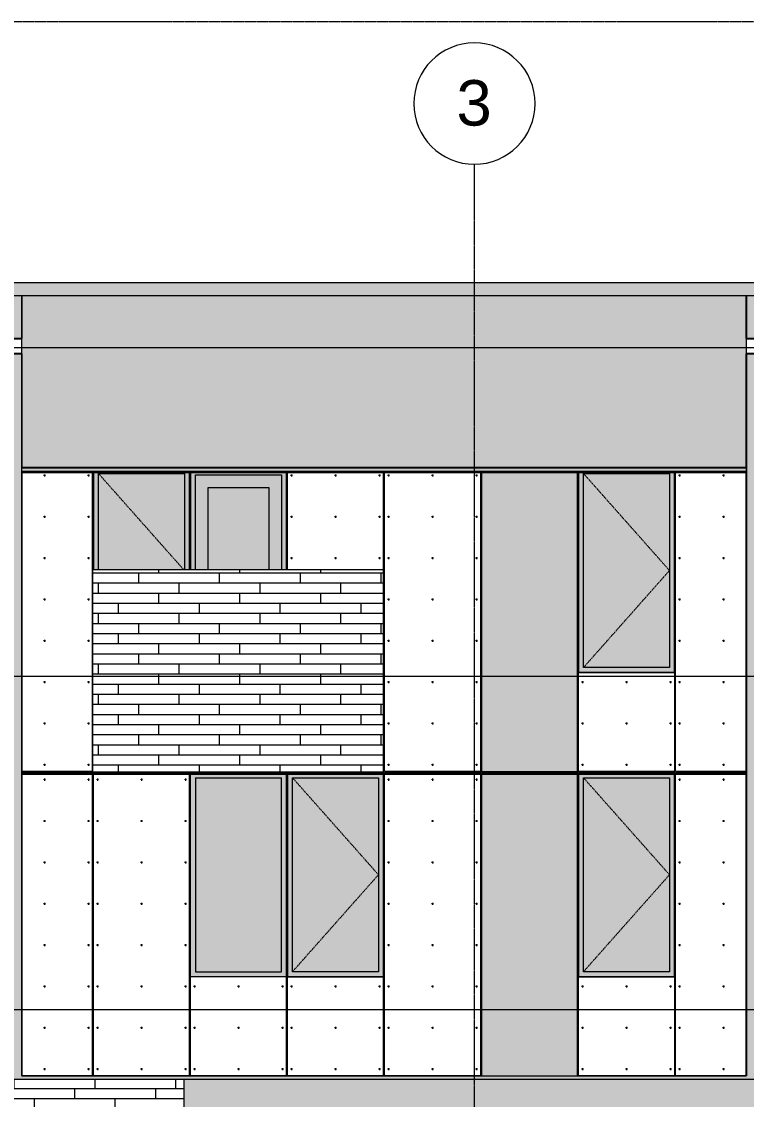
# Model space of a CAD drawing. Header units: inches. Extents: x 1750 to 8392, y -264 to 660.
# Drawn here: x 2648 to 2935, y 100.5 to 527 of the extents above; entities that cross this region are included whole.
import ezdxf

# ---------------------------------------------------------------- set-up
doc = ezdxf.new("R2010")
doc.units = ezdxf.units.IN
doc.header["$MEASUREMENT"] = 0
for name, pattern in [('Aligning Line 1_8_', [0.25, 0.125, -0.125]), ('Dash', [0.25, 0.125, -0.125]), ('Grid Line 1_2_', [0.875, 0.5, -0.125, 0.125, -0.125])]:
    doc.linetypes.add(name, pattern=pattern)
for name, color, linetype, lineweight in [('0-1', 7, 'Continuous', 5), ('A-CLNG-1', 13, 'Continuous', 5), ('A-CLNG-2', 13, 'Continuous', 9), ('A-FLOR-LEVL-1', 51, 'Grid Line 1_2_', 9), ('A-GENM', 5, 'Continuous', 9), ('A-GLAZ-1', 151, 'Continuous', 9), ('A-GLAZ-HDLN', 1, 'Dash', 13), ('A-WALL-2', 113, 'Continuous', 9), ('A-WALL-PATT-1', 111, 'Continuous', 9), ('G-ANNO-SYMB', 111, 'Aligning Line 1_8_', 9), ('G-ANNO-SYMB-1', 147, 'Aligning Line 1_8_', 9), ('S-GRID-1', 1, 'Grid Line 1_2_', 9), ('S-GRID-IDEN', 1, 'Continuous', 9)]:
    doc.layers.add(name, color=color, linetype=linetype, lineweight=lineweight)
doc.styles.add('Arial_1', font='arial.ttf', dxfattribs={"height": 18})
pattern_1 = [(0, (2678.449, 268.8), (0, 4), []), (90, (2678.449, 268.8), (-8, 8), [4, -28]), (90, (2694.449, 272.8), (-8, 8), [4, -28])]

# ---------------------------------------------------------------- blocks, each defined once
blk = doc.blocks.new('CTR - 1st Phase - Common Walls_rvt-1-BUILDING ELEVATION - EAST')
at = {"layer": 'A-FLOR-LEVL-1'}
for p, q in [((1830.2, 398), (4168.71, 398)), ((1830.2, 268), (4168.71, 268)), ((1830.2, 136), (4168.71, 136))]:
    blk.add_line(p, q, dxfattribs=at)
at = {"layer": 'G-ANNO-SYMB-1'}
for q in [(4072.04, 526.95), (4071.96, 526.95)]:
    blk.add_line((1926.86, 526.95), q, dxfattribs=at)
blk = doc.blocks.new('CTR - 1st Phase -Stairs _ Elevators_rvt-1-BUILDING ELEVATION - EAST')
at = {"layer": 'A-FLOR-LEVL-1'}
for p, q in [((1830.2, 398), (4168.71, 398)), ((1830.2, 268), (4168.71, 268)), ((1830.2, 136), (4168.71, 136))]:
    blk.add_line(p, q, dxfattribs=at)
at = {"layer": 'G-ANNO-SYMB-1'}
blk.add_line((1926.86, 526.95), (4071.96, 526.95), dxfattribs=at)
blk = doc.blocks.new('Basic Wall _ EXT - FIBER CEMENT - LARGE - ___-2505162-BUILDING ELEVATION - EAST')
at = {"layer": 'A-WALL-2'}
blk.add_hatch(color=256, dxfattribs=at).paths.add_polyline_path([(2934.73, 229.15), (2934.94, 229.15), (2934.94, 229.73), (2648.11, 229.72), (2648.11, 229.15), (2932.41, 229.15)], flags=0)
for p, q in [((2648.11, 229.15), (2648.11, 229.73)), ((2648.11, 229.73), (2934.94, 229.73)), ((2648.11, 229.15), (2934.94, 229.15)), ((2934.94, 229.73), (2934.94, 229.15))]:
    blk.add_line(p, q, dxfattribs=at)
blk = doc.blocks.new('Basic Wall _ EXT - FIBER CEMENT - LARGE - ___-2162455-BUILDING ELEVATION - EAST')
at = {"layer": 'A-WALL-2'}
for points in [[(2934.94, 349.02), (2934.94, 350.35), (2648.11, 350.35), (2648.11, 349.02), (2934.47, 349.02)], [(2934.94, 348.68), (2934.94, 349.02), (2648.11, 349.02), (2648.11, 348.68), (2934.35, 348.68)], [(2648.74, 348.55), (2934.94, 348.59), (2934.94, 348.68), (2648.11, 348.64), (2648.11, 348.55)]]:
    blk.add_hatch(color=256, dxfattribs=at).paths.add_polyline_path(points, flags=0)
for p, q in [((2648.11, 349.02), (2648.11, 350.35)), ((2648.11, 350.35), (2934.94, 350.35)), ((2934.94, 350.35), (2934.94, 349.02)), ((2648.11, 348.68), (2648.11, 349.02)), ((2648.11, 349.02), (2934.94, 349.02)), ((2648.11, 348.55), (2648.11, 348.68)), ((2648.11, 348.53), (2648.11, 348.55)), ((2648.11, 348.51), (2648.11, 348.53)), ((2648.11, 348.51), (2934.94, 348.51)), ((2934.94, 349.02), (2934.94, 348.68)), ((2934.94, 348.68), (2934.94, 348.55)), ((2934.94, 348.55), (2934.94, 348.53)), ((2934.94, 348.53), (2934.94, 348.51))]:
    blk.add_line(p, q, dxfattribs=at)
blk = doc.blocks.new('Basic Wall _ EXT - FIBER CEMENT - SMALL - ___-2145929-BUILDING ELEVATION - EAST')
at = {"layer": 'A-WALL-2'}
blk.add_hatch(color=256, dxfattribs=at).paths.add_polyline_path([(2061.36, 418.54), (3867.29, 418.54), (3867.29, 423.66), (2061.36, 423.66)], flags=0)
for p, q in [((2061.36, 423.66), (3867.29, 423.66)), ((2061.36, 418.54), (3867.29, 418.54))]:
    blk.add_line(p, q, dxfattribs=at)
blk = doc.blocks.new('_THE_ WINDOW _ DOOR - Door - 3rd floors-2480461-BUILDING ELEVATION - EAST')
at = {"layer": 'A-GLAZ-1'}
for points in [[(2750.94, 310), (2752.94, 310), (2752.94, 348.51), (2714.91, 348.51), (2714.91, 310), (2716.91, 310), (2716.91, 347.62), (2750.94, 347.62), (2750.94, 342.62)], [(2721.91, 310), (2721.91, 342.62), (2745.94, 342.62), (2745.94, 310), (2750.94, 310), (2750.94, 347.62), (2716.91, 347.62), (2716.91, 310), (2719.49, 310)], [(2731.3, 310), (2745.94, 310), (2745.94, 342.62), (2721.91, 342.62), (2721.91, 310)]]:
    blk.add_hatch(color=256, dxfattribs=at).paths.add_polyline_path(points, flags=0)
for p, q in [((2714.91, 348.52), (2714.91, 310)), ((2716.91, 347.62), (2750.94, 347.62)), ((2716.91, 310), (2716.91, 347.62)), ((2750.94, 347.62), (2750.94, 310)), ((2752.94, 310), (2752.94, 348.53)), ((2721.91, 342.62), (2745.94, 342.62)), ((2721.91, 310), (2721.91, 342.62)), ((2745.94, 342.62), (2745.94, 310))]:
    blk.add_line(p, q, dxfattribs=at)
blk = doc.blocks.new('_THE_ WINDOW _ DOOR - Window - 3rd Floor-2480463-BUILDING ELEVATION - EAST')
at = {"layer": 'A-GLAZ-1'}
h = blk.add_hatch(color=256, dxfattribs=at)
h.paths.add_polyline_path([(2869.89, 269.37), (2906.54, 269.37), (2906.54, 348.51), (2868.51, 348.51), (2868.51, 269.37)], flags=0)
h.paths.add_polyline_path([(2904.54, 271.37), (2870.51, 271.37), (2870.51, 348.12), (2904.54, 348.12), (2904.54, 274.84)], flags=0)
blk.add_hatch(color=256, dxfattribs=at).paths.add_polyline_path([(2870.51, 271.37), (2904.54, 271.37), (2904.54, 348.12), (2870.51, 348.12), (2870.51, 274.84)], flags=0)
for p, q in [((2868.51, 348.52), (2868.51, 269.37)), ((2870.51, 271.37), (2870.51, 348.12)), ((2870.51, 348.12), (2904.54, 348.12)), ((2904.54, 348.12), (2904.54, 271.37)), ((2906.54, 269.37), (2906.54, 348.52)), ((2868.51, 269.37), (2906.54, 269.37)), ((2904.54, 271.37), (2870.51, 271.37))]:
    blk.add_line(p, q, dxfattribs=at)
at = {"layer": 'A-GLAZ-HDLN'}
for p, q in [((2904.54, 309.75), (2870.51, 348.12)), ((2870.51, 271.37), (2904.54, 309.75))]:
    blk.add_line(p, q, dxfattribs=at)
blk = doc.blocks.new('Perforated Panel at Magic-Pak - hvac panel - 2nd floor-2505073-BUILDING ELEVATION - EAST')
at = {"layer": 'A-GLAZ-1'}
h = blk.add_hatch(dxfattribs=at)
h.set_pattern_fill('FP_11', color=256, style=0, pattern_type=2)
h.set_pattern_definition([(180, (2849.124, 169.75), (-1, 1), [0.5, -1.5]), (90, (2848.874, 169.5), (1, 1), [0.5, -1.5])])
h.paths.add_polyline_path([(2830.11, 109.75), (2868.14, 109.75), (2868.14, 229.15), (2830.11, 229.15), (2830.11, 112.25)], flags=0)
for p, q in [((2830.11, 229.15), (2830.11, 109.75)), ((2868.14, 109.75), (2868.14, 229.15)), ((2830.11, 109.75), (2868.14, 109.75))]:
    blk.add_line(p, q, dxfattribs=at)
blk = doc.blocks.new('_THE_ WINDOW _ DOOR - Window - 2nd Floor - Fixed-2480469-BUILDING ELEVATION - EAST')
at = {"layer": 'A-GLAZ-1'}
h = blk.add_hatch(color=256, dxfattribs=at)
h.paths.add_polyline_path([(2731.3, 149), (2752.94, 149), (2752.94, 229.15), (2714.91, 229.15), (2714.91, 149), (2716.91, 149)], flags=0)
h.paths.add_polyline_path([(2750.94, 151), (2716.91, 151), (2716.91, 227.75), (2750.94, 227.75), (2750.94, 154.51)], flags=0)
blk.add_hatch(color=256, dxfattribs=at).paths.add_polyline_path([(2718.32, 151), (2750.94, 151), (2750.94, 227.75), (2716.91, 227.75), (2716.91, 151)], flags=0)
for p, q in [((2714.91, 149), (2714.91, 229.15)), ((2716.91, 227.75), (2716.91, 151)), ((2716.91, 227.75), (2750.94, 227.75)), ((2750.94, 151), (2750.94, 227.75)), ((2752.94, 229.15), (2752.94, 149)), ((2716.91, 151), (2750.94, 151)), ((2752.94, 149), (2714.91, 149))]:
    blk.add_line(p, q, dxfattribs=at)
blk = doc.blocks.new('_THE_ WINDOW _ DOOR - Window - 2nd Floor-2480464-BUILDING ELEVATION - EAST')
at = {"layer": 'A-GLAZ-1'}
h = blk.add_hatch(color=256, dxfattribs=at)
h.paths.add_polyline_path([(2868.51, 149), (2906.54, 149), (2906.54, 229.15), (2868.51, 229.15), (2868.51, 154.51)], flags=0)
h.paths.add_polyline_path([(2890.51, 151), (2870.51, 151), (2870.51, 227.75), (2904.54, 227.75), (2904.54, 151), (2898.89, 151)], flags=0)
blk.add_hatch(color=256, dxfattribs=at).paths.add_polyline_path([(2904.54, 151), (2904.54, 227.75), (2870.51, 227.75), (2870.51, 151), (2898.89, 151)], flags=0)
for p, q in [((2868.51, 229.15), (2868.51, 149)), ((2870.51, 151), (2870.51, 227.75)), ((2870.51, 227.75), (2904.54, 227.75)), ((2904.54, 227.75), (2904.54, 151)), ((2906.54, 149), (2906.54, 229.15)), ((2904.54, 151), (2870.51, 151)), ((2868.51, 149), (2906.54, 149))]:
    blk.add_line(p, q, dxfattribs=at)
at = {"layer": 'A-GLAZ-HDLN'}
for p, q in [((2904.54, 189.37), (2870.51, 227.75)), ((2870.51, 151), (2904.54, 189.37))]:
    blk.add_line(p, q, dxfattribs=at)
blk = doc.blocks.new('_THE_ WINDOW _ DOOR - Window - 3rd Floor-V10-BUILDING ELEVATION - EAST')
at = {"layer": 'A-GLAZ-1'}
for points in [[(2676.51, 310), (2678.51, 310), (2678.51, 348.12), (2712.54, 348.12), (2712.54, 310), (2714.54, 310), (2714.54, 348.51), (2676.51, 348.51), (2676.51, 320.69)], [(2678.51, 310), (2712.54, 310), (2712.54, 348.12), (2678.51, 348.12), (2678.51, 320.69)]]:
    blk.add_hatch(color=256, dxfattribs=at).paths.add_polyline_path(points, flags=0)
for p, q in [((2676.51, 348.52), (2676.51, 310)), ((2678.51, 310), (2678.51, 348.12)), ((2678.51, 348.12), (2712.54, 348.12)), ((2712.54, 348.12), (2712.54, 310)), ((2714.54, 310), (2714.54, 348.52))]:
    blk.add_line(p, q, dxfattribs=at)
at = {"layer": 'A-GLAZ-HDLN'}
blk.add_line((2712.31, 310), (2678.51, 348.12), dxfattribs=at)
blk = doc.blocks.new('Family1 - SCUPPER-2150811-BUILDING ELEVATION - EAST')
at = {"layer": 'A-GENM'}
for points in [[(2638.11, 401.5), (2638.24, 401.5), (2638.24, 418.54), (2638.11, 418.54), (2638.11, 403)], [(2638.24, 401.5), (2647.99, 401.5), (2647.99, 418.54), (2638.24, 418.54), (2638.24, 401.5)], [(2648.11, 401.5), (2648.11, 418.54), (2647.99, 418.54), (2647.99, 401.5)], [(2638.11, 109.75), (2638.24, 109.75), (2638.24, 395.5), (2638.11, 395.5), (2638.11, 109.87)], [(2638.24, 109.87), (2647.99, 109.87), (2647.99, 395.5), (2638.24, 395.5), (2638.24, 109.88)], [(2648.11, 109.75), (2648.11, 395.5), (2647.99, 395.5), (2647.99, 109.75)]]:
    blk.add_hatch(color=256, dxfattribs=at).paths.add_polyline_path(points, flags=0)
h = blk.add_hatch(color=256, dxfattribs=at)
h.paths.add_polyline_path([(2638.11, 395.5), (2648.11, 395.5), (2648.11, 401.5), (2638.11, 401.5), (2638.11, 395.62)], flags=0)
h.paths.add_polyline_path([(2647.99, 395.62), (2638.24, 395.62), (2638.24, 401.37), (2647.99, 401.37)], flags=0)
for p, q in [((2638.11, 418.54), (2638.11, 401.5)), ((2638.24, 418.54), (2638.24, 401.5)), ((2647.99, 418.54), (2647.99, 401.5)), ((2648.11, 418.54), (2648.11, 401.5)), ((2638.11, 401.5), (2638.11, 395.5)), ((2648.11, 401.5), (2638.11, 401.5)), ((2638.24, 401.37), (2647.99, 401.37)), ((2638.24, 395.62), (2638.24, 401.37)), ((2647.99, 401.37), (2647.99, 395.62)), ((2648.11, 395.5), (2648.11, 401.5)), ((2638.11, 395.5), (2638.11, 350.35)), ((2638.11, 395.5), (2648.11, 395.5)), ((2647.99, 395.62), (2638.24, 395.62)), ((2638.24, 395.5), (2638.24, 109.75)), ((2647.99, 395.5), (2647.99, 109.75)), ((2648.11, 395.5), (2648.11, 350.35)), ((2638.11, 348.52), (2638.11, 109.75)), ((2648.11, 348.52), (2648.11, 229.73)), ((2648.11, 229.15), (2648.11, 109.75)), ((2638.24, 109.75), (2638.11, 109.75)), ((2648.11, 109.75), (2647.99, 109.75))]:
    blk.add_line(p, q, dxfattribs=at)
blk = doc.blocks.new('Family1 - SCUPPER-V19-BUILDING ELEVATION - EAST')
at = {"layer": 'A-GENM'}
for points in [[(2369.44, 401.5), (2369.44, 418.54), (2369.31, 418.54), (2369.31, 401.5)], [(2369.44, 401.5), (2379.19, 401.5), (2379.19, 418.54), (2369.44, 418.54), (2369.44, 401.5)], [(2379.31, 401.5), (2379.31, 418.54), (2379.19, 418.54), (2379.19, 401.5)], [(2369.44, 109.75), (2369.44, 395.5), (2369.31, 395.5), (2369.31, 109.75)], [(2369.44, 109.87), (2379.19, 109.87), (2379.19, 395.5), (2369.44, 395.5), (2369.44, 112)], [(2379.31, 109.75), (2379.31, 395.5), (2379.19, 395.5), (2379.19, 109.75)]]:
    blk.add_hatch(color=256, dxfattribs=at).paths.add_polyline_path(points, flags=0)
h = blk.add_hatch(color=256, dxfattribs=at)
h.paths.add_polyline_path([(2369.31, 395.5), (2379.31, 395.5), (2379.31, 401.5), (2369.31, 401.5), (2369.31, 395.62)], flags=0)
h.paths.add_polyline_path([(2379.19, 395.62), (2369.44, 395.62), (2369.44, 401.37), (2379.19, 401.37)], flags=0)
for p, q in [((2369.31, 418.54), (2369.31, 401.5)), ((2369.44, 418.54), (2369.44, 401.5)), ((2379.19, 418.54), (2379.19, 401.5)), ((2379.31, 418.54), (2379.31, 401.5)), ((2369.31, 401.5), (2369.31, 395.5)), ((2379.31, 401.5), (2369.31, 401.5)), ((2369.44, 401.37), (2379.19, 401.37)), ((2369.44, 395.62), (2369.44, 401.37)), ((2379.19, 401.37), (2379.19, 395.62)), ((2379.31, 395.5), (2379.31, 401.5)), ((2369.31, 395.5), (2369.31, 350.35)), ((2369.31, 395.5), (2379.31, 395.5)), ((2379.19, 395.62), (2369.44, 395.62)), ((2369.44, 395.5), (2369.44, 109.75)), ((2379.19, 395.5), (2379.19, 109.75)), ((2379.31, 395.5), (2379.31, 350.35)), ((2369.31, 348.52), (2369.31, 229.73)), ((2379.31, 348.52), (2379.31, 229.73)), ((2369.31, 229.15), (2369.31, 109.75)), ((2379.31, 229.15), (2379.31, 109.75)), ((2369.44, 109.75), (2369.31, 109.75)), ((2379.31, 109.75), (2379.19, 109.75))]:
    blk.add_line(p, q, dxfattribs=at)
blk = doc.blocks.new('Perforated Panel at Magic-Pak - hvac panel - 3rd floor-2505074-BUILDING ELEVATION - EAST')
at = {"layer": 'A-GLAZ-1'}
h = blk.add_hatch(dxfattribs=at)
h.set_pattern_fill('FP_29', color=256, style=0, pattern_type=2)
h.set_pattern_definition([(180, (2849.124, 290.125), (-1, 1), [0.5, -1.5]), (90, (2848.874, 289.875), (1, 1), [0.5, -1.5])])
h.paths.add_polyline_path([(2830.11, 230.12), (2868.14, 230.12), (2868.14, 348.51), (2830.11, 348.51), (2830.11, 232.37)], flags=0)
for p, q in [((2830.11, 348.53), (2830.11, 230.12)), ((2868.14, 230.12), (2868.14, 348.52)), ((2830.11, 230.12), (2868.14, 230.12))]:
    blk.add_line(p, q, dxfattribs=at)
blk = doc.blocks.new('Grid - Grid Head - Circle-50561-BUILDING ELEVATION - EAST')
at = {"layer": 'S-GRID-IDEN'}
for start, end in [(0, 180), (180, 360)]:
    blk.add_arc((3481.32, 494.5), 24, start, end, dxfattribs=at)

msp = doc.modelspace()

# ---------------------------------------------------------------- hatches: boundary and pattern name
at = {"layer": 'A-CLNG-1'}
msp.add_hatch(color=256, dxfattribs=at).paths.add_polyline_path([(2638.1248, 108.375), (3860.4737, 108.375), (3860.4737, 109.75), (3559.2112, 109.75), (3559.2112, 109.875), (3549.4612, 109.875), (3549.4612, 109.75), (3300.7862, 109.75), (3300.7862, 109.875), (3291.0362, 109.875), (3291.0362, 109.75), (2944.8112, 109.75), (2944.8112, 109.875), (2935.0612, 109.875), (2935.0612, 109.75), (2647.9862, 109.75), (2647.9862, 109.875), (2638.2362, 109.875), (2638.2362, 109.75), (2637.6737, 109.75), (2637.6737, 108.375), (2638.1112, 108.375)], flags=0)
at = {"layer": 'A-WALL-PATT-1'}
h = msp.add_hatch(dxfattribs=at)
h.set_pattern_fill('FP_4', color=256, style=0, pattern_type=2)
h.set_pattern_definition([(0, (3868.28, 121.404), (-38.4, 76.8), [0.392, -38.007]), (0, (3868.28, 121.796), (-38.4, 76.8), [0.392, -38.007]), (0, (3868.28, 131.004), (-38.4, 76.8), [0.392, -38.007]), (0, (3868.28, 131.396), (-38.4, 76.8), [0.392, -38.007]), (0, (3868.28, 140.604), (-38.4, 76.8), [0.392, -38.007]), (0, (3868.28, 140.996), (-38.4, 76.8), [0.392, -38.007]), (0, (3868.28, 150.204), (-38.4, 76.8), [0.392, -38.007]), (0, (3868.28, 150.596), (-38.4, 76.8), [0.392, -38.007]), (0, (3868.28, 159.804), (-38.4, 76.8), [0.392, -38.007]), (0, (3868.28, 160.196), (-38.4, 76.8), [0.392, -38.007]), (0, (3868.28, 169.404), (-38.4, 76.8), [0.392, -38.007]), (0, (3868.28, 169.796), (-38.4, 76.8), [0.392, -38.007]), (0, (3868.28, 179.004), (-38.4, 76.8), [0.392, -38.007]), (0, (3868.28, 179.396), (-38.4, 76.8), [0.392, -38.007]), (0, (3868.28, 188.604), (-38.4, 76.8), [0.392, -38.007]), (0, (3868.28, 188.996), (-38.4, 76.8), [0.392, -38.007]), (0, (3903.18, 121.404), (-38.4, 76.8), [0.392, -38.007]), (0, (3903.18, 121.796), (-38.4, 76.8), [0.392, -38.007]), (0, (3903.18, 131.004), (-38.4, 76.8), [0.392, -38.007]), (0, (3903.18, 131.396), (-38.4, 76.8), [0.392, -38.007]), (0, (3903.18, 140.604), (-38.4, 76.8), [0.392, -38.007]), (0, (3903.18, 140.996), (-38.4, 76.8), [0.392, -38.007]), (0, (3903.18, 150.204), (-38.4, 76.8), [0.392, -38.007]), (0, (3903.18, 150.596), (-38.4, 76.8), [0.392, -38.007]), (0, (3903.18, 159.804), (-38.4, 76.8), [0.392, -38.007]), (0, (3903.18, 160.196), (-38.4, 76.8), [0.392, -38.007]), (0, (3903.18, 169.404), (-38.4, 76.8), [0.392, -38.007]), (0, (3903.18, 169.796), (-38.4, 76.8), [0.392, -38.007]), (0, (3903.18, 179.004), (-38.4, 76.8), [0.392, -38.007]), (0, (3903.18, 179.396), (-38.4, 76.8), [0.392, -38.007]), (0, (3903.18, 188.604), (-38.4, 76.8), [0.392, -38.007]), (0, (3903.18, 188.996), (-38.4, 76.8), [0.392, -38.007]), (90, (3866.536, 116.8), (-38.4, 2e-15), [76.8, 0, 0, 0]), (90, (3866.91, 116.8), (-38.4, 2e-15), [76.8, 0, 0, 0]), (90, (3868.277, 121.404), (-38.4, 2e-15), [0.392, -76.407]), (90, (3868.277, 131.004), (-38.4, 2e-15), [0.392, -76.407]), (90, (3868.277, 140.604), (-38.4, 2e-15), [0.392, -76.407]), (90, (3868.277, 150.204), (-38.4, 2e-15), [0.392, -76.407]), (90, (3868.277, 159.804), (-38.4, 2e-15), [0.392, -76.407]), (90, (3868.277, 169.404), (-38.4, 2e-15), [0.392, -76.407]), (90, (3868.277, 179.004), (-38.4, 2e-15), [0.392, -76.407]), (90, (3868.277, 188.604), (-38.4, 2e-15), [0.392, -76.407]), (90, (3868.67, 121.404), (-38.4, 2e-15), [0.392, -76.407]), (90, (3868.67, 131.004), (-38.4, 2e-15), [0.392, -76.407]), (90, (3868.67, 140.604), (-38.4, 2e-15), [0.392, -76.407]), (90, (3868.67, 150.204), (-38.4, 2e-15), [0.392, -76.407]), (90, (3868.67, 159.804), (-38.4, 2e-15), [0.392, -76.407]), (90, (3868.67, 169.404), (-38.4, 2e-15), [0.392, -76.407]), (90, (3868.67, 179.004), (-38.4, 2e-15), [0.392, -76.407]), (90, (3868.67, 188.604), (-38.4, 2e-15), [0.392, -76.407]), (90, (3903.177, 121.404), (-38.4, 2e-15), [0.392, -76.407]), (90, (3903.177, 131.004), (-38.4, 2e-15), [0.392, -76.407]), (90, (3903.177, 140.604), (-38.4, 2e-15), [0.392, -76.407]), (90, (3903.177, 150.204), (-38.4, 2e-15), [0.392, -76.407]), (90, (3903.177, 159.804), (-38.4, 2e-15), [0.392, -76.407]), (90, (3903.177, 169.404), (-38.4, 2e-15), [0.392, -76.407]), (90, (3903.177, 179.004), (-38.4, 2e-15), [0.392, -76.407]), (90, (3903.177, 188.604), (-38.4, 2e-15), [0.392, -76.407]), (90, (3903.57, 121.404), (-38.4, 2e-15), [0.392, -76.407]), (90, (3903.57, 131.004), (-38.4, 2e-15), [0.392, -76.407]), (90, (3903.57, 140.604), (-38.4, 2e-15), [0.392, -76.407]), (90, (3903.57, 150.204), (-38.4, 2e-15), [0.392, -76.407]), (90, (3903.57, 159.804), (-38.4, 2e-15), [0.392, -76.407]), (90, (3903.57, 169.404), (-38.4, 2e-15), [0.392, -76.407]), (90, (3903.57, 179.004), (-38.4, 2e-15), [0.392, -76.407]), (90, (3903.57, 188.604), (-38.4, 2e-15), [0.392, -76.407]), (180, (3904.936, 116.8), (-38.4, 76.8), [38.025, -0.375]), (180, (3904.936, 126.4), (-38.4, 76.8), [38.025, -0.375]), (180, (3904.936, 136), (-38.4, 76.8), [38.025, -0.375]), (180, (3904.936, 145.6), (-38.4, 76.8), [38.025, -0.375]), (180, (3904.936, 155.2), (-38.4, 76.8), [38.025, -0.375]), (180, (3904.936, 164.8), (-38.4, 76.8), [38.025, -0.375]), (180, (3904.936, 174.4), (-38.4, 76.8), [38.025, -0.375]), (180, (3904.936, 184), (-38.4, 76.8), [38.025, -0.375])])
h.paths.add_polyline_path([(2067.9237, 350.5), (2369.3112, 350.5), (2369.3112, 418.5388), (2067.9237, 418.5388), (2067.9237, 366.5291)], flags=0)
h.paths.add_polyline_path([(3502.2248, 350.5), (3549.3362, 350.5), (3549.3362, 418.5388), (3300.9112, 418.5388), (3300.9112, 350.5), (3468.7065, 350.5)], flags=0)
h.paths.add_polyline_path([(3559.3362, 350.5), (3860.7237, 350.5), (3860.7237, 418.5388), (3559.3362, 418.5388), (3559.3362, 355.0685)], flags=0)
h.paths.add_polyline_path([(2965.9308, 350.5), (3290.9112, 350.5), (3290.9112, 418.5388), (2944.9362, 418.5388), (2944.9362, 350.5), (2949.1716, 350.5)], flags=0)
h.paths.add_polyline_path([(2379.3593, 350.5), (2638.1112, 350.5), (2638.1112, 418.5388), (2379.3112, 418.5388), (2379.3112, 350.5)], flags=0)
h.paths.add_polyline_path([(2934.9362, 350.5), (2934.9362, 418.5388), (2648.1112, 418.5388), (2648.1112, 350.5), (2932.4125, 350.5)], flags=0)
h = msp.add_hatch(dxfattribs=at)
h.set_pattern_fill('FP_2', color=256, style=0, pattern_type=2)
h.set_pattern_definition([(0, (3868.28, 112.3), (-38.4, 120.375), [0.392, -38.007]), (0, (3868.28, 112.7), (-38.4, 120.375), [0.392, -38.007]), (0, (3868.28, 128.66), (-38.4, 120.375), [0.392, -38.007]), (0, (3868.28, 129.05), (-38.4, 120.375), [0.392, -38.007]), (0, (3868.28, 145.02), (-38.4, 120.375), [0.392, -38.007]), (0, (3868.28, 145.41), (-38.4, 120.375), [0.392, -38.007]), (0, (3868.28, 161.38), (-38.4, 120.375), [0.392, -38.007]), (0, (3868.28, 161.77), (-38.4, 120.375), [0.392, -38.007]), (0, (3868.28, 177.73), (-38.4, 120.375), [0.392, -38.007]), (0, (3868.28, 178.12), (-38.4, 120.375), [0.392, -38.007]), (0, (3868.28, 194.09), (-38.4, 120.375), [0.392, -38.007]), (0, (3868.28, 194.48), (-38.4, 120.375), [0.392, -38.007]), (0, (3868.28, 210.45), (-38.4, 120.375), [0.392, -38.007]), (0, (3868.28, 210.84), (-38.4, 120.375), [0.392, -38.007]), (0, (3868.28, 226.8), (-38.4, 120.375), [0.392, -38.007]), (0, (3868.28, 227.2), (-38.4, 120.375), [0.392, -38.007]), (0, (3885.73, 112.3), (-38.4, 120.375), [0.392, -38.007]), (0, (3885.73, 112.7), (-38.4, 120.375), [0.392, -38.007]), (0, (3885.73, 128.66), (-38.4, 120.375), [0.392, -38.007]), (0, (3885.73, 129.05), (-38.4, 120.375), [0.392, -38.007]), (0, (3885.73, 145.02), (-38.4, 120.375), [0.392, -38.007]), (0, (3885.73, 145.41), (-38.4, 120.375), [0.392, -38.007]), (0, (3885.73, 161.38), (-38.4, 120.375), [0.392, -38.007]), (0, (3885.73, 161.77), (-38.4, 120.375), [0.392, -38.007]), (0, (3885.73, 177.73), (-38.4, 120.375), [0.392, -38.007]), (0, (3885.73, 178.12), (-38.4, 120.375), [0.392, -38.007]), (0, (3885.73, 194.09), (-38.4, 120.375), [0.392, -38.007]), (0, (3885.73, 194.48), (-38.4, 120.375), [0.392, -38.007]), (0, (3885.73, 210.45), (-38.4, 120.375), [0.392, -38.007]), (0, (3885.73, 210.84), (-38.4, 120.375), [0.392, -38.007]), (0, (3885.73, 226.8), (-38.4, 120.375), [0.392, -38.007]), (0, (3885.73, 227.2), (-38.4, 120.375), [0.392, -38.007]), (0, (3903.18, 112.3), (-38.4, 120.375), [0.392, -38.007]), (0, (3903.18, 112.7), (-38.4, 120.375), [0.392, -38.007]), (0, (3903.18, 128.66), (-38.4, 120.375), [0.392, -38.007]), (0, (3903.18, 129.05), (-38.4, 120.375), [0.392, -38.007]), (0, (3903.18, 145.02), (-38.4, 120.375), [0.392, -38.007]), (0, (3903.18, 145.41), (-38.4, 120.375), [0.392, -38.007]), (0, (3903.18, 161.38), (-38.4, 120.375), [0.392, -38.007]), (0, (3903.18, 161.77), (-38.4, 120.375), [0.392, -38.007]), (0, (3903.18, 177.73), (-38.4, 120.375), [0.392, -38.007]), (0, (3903.18, 178.12), (-38.4, 120.375), [0.392, -38.007]), (0, (3903.18, 194.09), (-38.4, 120.375), [0.392, -38.007]), (0, (3903.18, 194.48), (-38.4, 120.375), [0.392, -38.007]), (0, (3903.18, 210.45), (-38.4, 120.375), [0.392, -38.007]), (0, (3903.18, 210.84), (-38.4, 120.375), [0.392, -38.007]), (0, (3903.18, 226.8), (-38.4, 120.375), [0.392, -38.007]), (0, (3903.18, 227.2), (-38.4, 120.375), [0.392, -38.007]), (90, (3866.536, 109.75), (-38.4, 2e-15), [120, -0.375]), (90, (3866.91, 109.75), (-38.4, 2e-15), [120, -0.375]), (90, (3868.277, 112.304), (-38.4, 2e-15), [0.392, -119.982]), (90, (3868.277, 128.66), (-38.4, 2e-15), [0.392, -119.982]), (90, (3868.277, 145.018), (-38.4, 2e-15), [0.392, -119.982]), (90, (3868.277, 161.375), (-38.4, 2e-15), [0.392, -119.982]), (90, (3868.277, 177.732), (-38.4, 2e-15), [0.392, -119.982]), (90, (3868.277, 194.09), (-38.4, 2e-15), [0.392, -119.982]), (90, (3868.277, 210.447), (-38.4, 2e-15), [0.392, -119.982]), (90, (3868.277, 226.804), (-38.4, 2e-15), [0.392, -119.982]), (90, (3868.67, 112.304), (-38.4, 2e-15), [0.392, -119.982]), (90, (3868.67, 128.66), (-38.4, 2e-15), [0.392, -119.982]), (90, (3868.67, 145.018), (-38.4, 2e-15), [0.392, -119.982]), (90, (3868.67, 161.375), (-38.4, 2e-15), [0.392, -119.982]), (90, (3868.67, 177.732), (-38.4, 2e-15), [0.392, -119.982]), (90, (3868.67, 194.09), (-38.4, 2e-15), [0.392, -119.982]), (90, (3868.67, 210.447), (-38.4, 2e-15), [0.392, -119.982]), (90, (3868.67, 226.804), (-38.4, 2e-15), [0.392, -119.982]), (90, (3885.727, 112.304), (-38.4, 2e-15), [0.392, -119.982]), (90, (3885.727, 128.66), (-38.4, 2e-15), [0.392, -119.982]), (90, (3885.727, 145.018), (-38.4, 2e-15), [0.392, -119.982]), (90, (3885.727, 161.375), (-38.4, 2e-15), [0.392, -119.982]), (90, (3885.727, 177.732), (-38.4, 2e-15), [0.392, -119.982]), (90, (3885.727, 194.09), (-38.4, 2e-15), [0.392, -119.982]), (90, (3885.727, 210.447), (-38.4, 2e-15), [0.392, -119.982]), (90, (3885.727, 226.804), (-38.4, 2e-15), [0.392, -119.982]), (90, (3886.12, 112.304), (-38.4, 2e-15), [0.392, -119.982]), (90, (3886.12, 128.66), (-38.4, 2e-15), [0.392, -119.982]), (90, (3886.12, 145.018), (-38.4, 2e-15), [0.392, -119.982]), (90, (3886.12, 161.375), (-38.4, 2e-15), [0.392, -119.982]), (90, (3886.12, 177.732), (-38.4, 2e-15), [0.392, -119.982]), (90, (3886.12, 194.09), (-38.4, 2e-15), [0.392, -119.982]), (90, (3886.12, 210.447), (-38.4, 2e-15), [0.392, -119.982]), (90, (3886.12, 226.804), (-38.4, 2e-15), [0.392, -119.982]), (90, (3903.177, 112.304), (-38.4, 2e-15), [0.392, -119.982]), (90, (3903.177, 128.66), (-38.4, 2e-15), [0.392, -119.982]), (90, (3903.177, 145.018), (-38.4, 2e-15), [0.392, -119.982]), (90, (3903.177, 161.375), (-38.4, 2e-15), [0.392, -119.982]), (90, (3903.177, 177.732), (-38.4, 2e-15), [0.392, -119.982]), (90, (3903.177, 194.09), (-38.4, 2e-15), [0.392, -119.982]), (90, (3903.177, 210.447), (-38.4, 2e-15), [0.392, -119.982]), (90, (3903.177, 226.804), (-38.4, 2e-15), [0.392, -119.982]), (90, (3903.57, 112.304), (-38.4, 2e-15), [0.392, -119.982]), (90, (3903.57, 128.66), (-38.4, 2e-15), [0.392, -119.982]), (90, (3903.57, 145.018), (-38.4, 2e-15), [0.392, -119.982]), (90, (3903.57, 161.375), (-38.4, 2e-15), [0.392, -119.982]), (90, (3903.57, 177.732), (-38.4, 2e-15), [0.392, -119.982]), (90, (3903.57, 194.09), (-38.4, 2e-15), [0.392, -119.982]), (90, (3903.57, 210.447), (-38.4, 2e-15), [0.392, -119.982]), (90, (3903.57, 226.804), (-38.4, 2e-15), [0.392, -119.982]), (180, (3904.94, 109.38), (-38.4, 120.375), [38.025, -0.375]), (180, (3904.94, 109.75), (-38.4, 120.375), [38.025, -0.375])])
h.paths.add_polyline_path([(2648.1112, 109.75), (2830.112, 109.75), (2830.112, 229.1487), (2791.3362, 229.1487), (2791.3362, 149), (2753.3112, 149), (2753.3112, 229.1487), (2752.9362, 229.1487), (2752.9362, 149), (2714.9112, 149), (2714.9112, 229.1487), (2648.1112, 229.1487), (2648.1112, 114.3953)], flags=0)
h.paths.add_polyline_path([(2932.4125, 109.75), (2934.9362, 109.75), (2934.9362, 229.1487), (2906.5362, 229.1487), (2906.5362, 149), (2868.5112, 149), (2868.5112, 229.1487), (2868.1355, 229.1487), (2868.1355, 109.75), (2906.5362, 109.75)], flags=0)
h.paths.add_polyline_path([(2904.5362, 229.7542), (2934.9362, 229.7542), (2934.9362, 348.5081), (2906.5362, 348.5081), (2906.5362, 269.375), (2868.5112, 269.375), (2868.5112, 348.5081), (2868.1355, 348.5081), (2868.1355, 230.125), (2830.112, 230.125), (2830.112, 348.5081), (2752.9362, 348.5081), (2752.9362, 310), (2791.1487, 310), (2791.1487, 230.125), (2676.3237, 230.125), (2676.3237, 310), (2676.5112, 310), (2676.5112, 348.5081), (2648.1112, 348.5081), (2648.1112, 229.7542), (2870.5112, 229.7542)], flags=0)
h.paths.add_polyline_path([(2714.5362, 310), (2714.9112, 310), (2714.906, 348.5081), (2714.5362, 348.5081), (2714.5362, 320.6866)], flags=0)
h.paths.add_polyline_path([(2657.2628, 350.3792), (2934.9362, 350.3792), (2934.9362, 350.5), (2648.1112, 350.5), (2648.1112, 350.3792)], flags=0)
h = msp.add_hatch(dxfattribs=at)
h.set_pattern_fill('FP_5', color=256, style=0, pattern_type=2)
h.set_pattern_definition(pattern_1)
h.paths.add_polyline_path([(2676.3237, 230.125), (2680.5737, 230.125), (2680.5737, 310), (2676.3237, 310), (2676.3237, 251.9228)], flags=0)
h = msp.add_hatch(dxfattribs=at)
h.set_pattern_fill('FP_5', color=256, style=0, pattern_type=2)
h.set_pattern_definition(pattern_1)
h.paths.add_polyline_path([(2786.8987, 230.125), (2786.8987, 310), (2680.5737, 310), (2680.5737, 230.125), (2752.9362, 230.125)], flags=0)
h = msp.add_hatch(dxfattribs=at)
h.set_pattern_fill('FP_5', color=256, style=0, pattern_type=2)
h.set_pattern_definition(pattern_1)
h.paths.add_polyline_path([(2791.1487, 230.125), (2791.1487, 310), (2786.8987, 310), (2786.8987, 230.125), (2790.956, 230.125)], flags=0)
h = msp.add_hatch(dxfattribs=at)
h.set_pattern_fill('FP_28', color=256, style=0, pattern_type=2)
h.set_pattern_definition([(0, (2653.136, 0.8), (0, 4), []), (90, (2653.136, 0.8), (-8, 8), [4, -28]), (90, (2669.136, 4.8), (-8, 8), [4, -28])])
h.paths.add_polyline_path([(2630.7471, -4.25), (2632.3237, -4.25), (2632.3237, -0.75), (2632.8237, -0.75), (2632.7904, 10.5729), (2632.6742, 10.7422), (2632.5993, 10.9444), (2632.5737, 11.3785), (2632.5993, 35.3785), (2632.6742, 35.5807), (2632.7934, 35.7544), (2632.9487, 35.8877), (2633.1296, 35.9714), (2633.3237, 36), (2633.5179, 35.9714), (2633.6987, 35.8877), (2633.8541, 35.7544), (2633.9733, 35.5807), (2634.0482, 35.3785), (2634.0737, 35.1615), (2634.0482, 10.9444), (2633.9733, 10.7422), (2633.8237, 10.4588), (2633.8237, -0.75), (2656.3237, -0.75), (2656.3237, 88), (2696.3237, 88), (2696.3237, -0.75), (2712.3237, -0.75), (2712.3237, 108.375), (2637.6737, 108.375), (2637.6737, 109.75), (2636.9237, 109.75), (2636.9237, 120), (2636.3237, 120), (2636.3237, 132), (2636.9237, 132), (2636.9237, 230), (2523.7237, 230), (2523.7237, 109.75), (2522.9737, 109.75), (2522.9737, 108.375), (2520.3237, 108.375), (2520.3237, 0), (2618.7237, 0), (2622.0604, -4.25), (2625.575, -4.25)], flags=0)
h.paths.add_polyline_path([(2701.4837, 85.7022), (2701.1131, 85.7165), (2701.2856, 85.7022), (2701.4825, 85.7022)], flags=0)
h.paths.add_polyline_path([(2699.4011, 77.384), (2697.0154, 77.384), (2697.0154, 77.9781), (2697.2616, 77.9781), (2697.3179, 79.2383), (2697.3336, 79.4177), (2697.6129, 80.8452), (2697.9752, 81.9544), (2698.7942, 82.8954), (2699.5613, 83.4062), (2699.5613, 83.6562), (2699.7555, 83.6562), (2699.814, 83.7238), (2699.6289, 83.7238), (2699.6584, 85.2238), (2699.814, 85.2238), (2699.7214, 85.2913), (2699.5613, 85.2913), (2699.5613, 85.5413), (2699.6584, 85.5413), (2699.7555, 85.6382), (2700.4045, 85.7271), (2700.2859, 85.7151), (2700.2419, 85.744), (2700.2161, 85.7609), (2700.1202, 85.744), (2700.1115, 85.8142), (2700.0589, 85.815), (2700.1115, 85.9275), (2700.4189, 87.8305), (2699.8855, 88.0514), (2699.4195, 88.409), (2699.0619, 88.875), (2698.8371, 89.4177), (2698.7605, 90), (2698.8371, 90.5823), (2699.0619, 91.125), (2699.4195, 91.591), (2699.8855, 91.9486), (2700.4281, 92.1733), (2701.0105, 92.25), (2701.5928, 92.1733), (2702.1355, 91.9486), (2702.6911, 91.4741), (2702.959, 91.125), (2703.1838, 90.5823), (2703.2605, 90), (2703.1838, 89.4177), (2702.959, 88.875), (2702.6014, 88.409), (2702.1355, 88.0514), (2701.6026, 87.8267), (2701.9327, 85.8945), (2701.9521, 85.7994), (2701.8556, 85.7967), (2701.8556, 85.751), (2701.8727, 85.7063), (2701.5082, 85.707), (2701.7012, 85.702), (2702.2995, 85.6186), (2702.4034, 85.5413), (2702.4596, 85.5413), (2702.4596, 85.2913), (2702.2654, 85.2913), (2702.2069, 85.2238), (2702.392, 85.2238), (2702.3625, 83.7238), (2702.2069, 83.7238), (2702.3036, 83.6562), (2702.4596, 83.6562), (2702.4596, 83.4062), (2703.3356, 82.8113), (2704.055, 81.926), (2704.4439, 80.662), (2704.6873, 79.4177), (2704.7593, 77.9781), (2705.0055, 77.9781), (2705.0055, 77.384), (2699.623, 77.384)], flags=0)
h = msp.add_hatch(dxfattribs=at)
h.set_pattern_fill('FP_22', color=256, style=0, pattern_type=2)
h.set_pattern_definition([(0, (2712.324, 0.8), (0, 4), []), (90, (2712.324, 0.8), (-8, 8), [4, -28]), (90, (2728.324, 4.8), (-8, 8), [4, -28])])
h.paths.add_polyline_path([(3607.3755, -4), (3617.1237, -4), (3617.1237, -0.75), (3617.6237, -0.7178), (3617.6237, 8), (3600.3612, 8), (3600.3612, 53), (3629.3612, 53), (3629.3612, 8), (3618.6237, 8), (3618.6237, -0.75), (3672.5987, -0.75), (3672.5987, 0.5), (3636.5112, 0.5), (3636.5112, 84.875), (3674.5362, 84.875), (3674.5362, 36), (3751.398, 36), (3751.398, 84.875), (3789.423, 84.875), (3789.423, 74.6062), (3790.6376, 75.5), (3823.1987, 72.1717), (3823.1987, 108.375), (2712.3237, 108.375), (2712.3237, -0.75), (2712.5987, -0.7416), (2712.5987, 36), (2717.7612, 36), (2717.7612, 53), (2728.3457, 53), (2753.3112, 71.3702), (2753.3112, 84.875), (2791.3362, 84.875), (2791.3644, 72.1841), (2791.5237, 72.1678), (2791.5237, 84.875), (2829.5487, 84.875), (2829.5487, 36), (2830.1112, 36), (2830.1112, 84.875), (2868.1362, 84.875), (2868.1362, 36), (2983.7112, 36), (2983.7112, 84.875), (3021.7362, 84.875), (3021.7362, 36), (3022.1112, 36), (3022.1112, 84.875), (3060.1362, 84.875), (3060.1362, 36), (3062.4487, 36), (3062.4487, -0.095), (3104.66, -0.75), (3116.4237, -0.7176), (3116.4237, 8), (3103.3316, 8), (3103.3316, 53), (3132.3316, 53), (3132.3316, 8), (3117.4237, 8), (3117.4237, -0.75), (3117.9237, -0.75), (3117.9237, -0.8267), (3169.2904, 0), (3597.8145, 0), (3606.9368, -3.8164)], flags=0)
h.paths.add_polyline_path([(3267.5962, 0.5), (3252.5112, 0.5), (3252.5112, 84.875), (3290.5362, 84.875), (3290.5362, 0.5), (3270.9313, 0.5)], flags=0)
h.paths.add_polyline_path([(3401.6697, 0.5), (3367.398, 0.5), (3367.398, 84.875), (3405.423, 84.875), (3405.423, 0.5)], flags=0)
h.paths.add_polyline_path([(3175.7112, 0.5), (3175.7112, 84.875), (3213.7362, 84.875), (3213.7362, 0.5), (3177.7112, 0.5)], flags=0)
h.paths.add_polyline_path([(3521.1237, 0.5), (3521.1237, 84.875), (3559.1487, 84.875), (3559.1487, 0.5), (3535.7432, 0.5)], flags=0)
h.paths.add_polyline_path([(3348.7987, 8), (3320.3612, 8), (3320.3612, 53), (3349.3612, 53), (3349.3612, 8)], flags=0)
h.paths.add_polyline_path([(3797.6376, 36), (3823.1987, 36), (3823.1987, 68.8325), (3810.2747, 65.3077), (3793.7766, 73.8382), (3810.0206, 65.2384), (3794.8532, 61.1018), (3797.6376, 49.5), (3797.6376, 42)], flags=0)
h.paths.add_polyline_path([(3795.6376, 36), (3795.6376, 49.5), (3793.3967, 60.7046), (3789.423, 59.6209), (3789.423, 36)], flags=0)
h.paths.add_polyline_path([(2753.3112, 36), (2753.3112, 58.4215), (2747.4343, 56.8187), (2753.3112, 66.3743), (2753.3112, 66.5387), (2747.1801, 56.7493), (2733.4325, 53), (2746.7612, 53), (2746.7612, 36), (2748.0614, 36)], flags=0)
h.paths.add_polyline_path([(2791.5237, 36), (2791.5237, 68.8431), (2791.3362, 68.7919), (2791.3362, 36), (2791.4448, 36)], flags=0)
h.paths.add_polyline_path([(3233.9109, 85.7022), (3233.5239, 85.7142), (3233.7128, 85.7022), (3233.9097, 85.7022)], flags=0)
h.paths.add_polyline_path([(3236.8711, 77.384), (3229.4426, 77.384), (3229.4426, 77.9781), (3229.6888, 77.9781), (3229.7451, 79.2383), (3229.7608, 79.4177), (3230.04, 80.8452), (3230.4024, 81.9544), (3231.1962, 82.8786), (3231.9885, 83.4062), (3231.9885, 83.6562), (3232.1827, 83.6562), (3232.2412, 83.7238), (3232.0561, 83.7238), (3232.0856, 85.2238), (3232.2412, 85.2238), (3232.1486, 85.2913), (3231.9885, 85.2913), (3231.9885, 85.5413), (3232.0856, 85.5413), (3232.1827, 85.6382), (3232.8317, 85.7271), (3232.7131, 85.7151), (3232.6739, 85.7518), (3232.6433, 85.7609), (3232.5513, 85.7572), (3232.5386, 85.8142), (3232.4861, 85.815), (3232.5386, 85.9275), (3232.8461, 87.8305), (3232.3126, 88.0514), (3231.8466, 88.409), (3231.4891, 88.875), (3231.2643, 89.4177), (3231.1876, 90), (3231.2643, 90.5823), (3231.4891, 91.125), (3231.8466, 91.591), (3232.3126, 91.9486), (3232.8553, 92.1733), (3233.4376, 92.25), (3234.0778, 92.1494), (3234.5626, 91.9486), (3235.1183, 91.4741), (3235.3862, 91.125), (3235.611, 90.5823), (3235.6876, 90), (3235.611, 89.4177), (3235.3862, 88.875), (3235.0286, 88.409), (3234.5626, 88.0514), (3234.0298, 87.8267), (3234.3793, 85.8669), (3234.3793, 85.7994), (3234.2828, 85.7967), (3234.2828, 85.751), (3234.3383, 85.7022), (3234.0177, 85.7232), (3234.1257, 85.7022), (3234.7266, 85.6186), (3234.8388, 85.5413), (3234.8868, 85.5413), (3234.8868, 85.2913), (3234.6926, 85.2913), (3234.6341, 85.2238), (3234.8192, 85.2238), (3234.7897, 83.7238), (3234.6341, 83.7238), (3234.7308, 83.6562), (3234.8868, 83.6562), (3234.8868, 83.4062), (3235.7628, 82.8113), (3236.4822, 81.926), (3236.8711, 80.662), (3237.1145, 79.4177), (3237.1865, 77.9781), (3237.4327, 77.9781), (3237.4327, 77.384), (3236.9508, 77.384)], flags=0)
h.paths.add_polyline_path([(2878.6095, 85.7022), (2878.2389, 85.7165), (2878.4114, 85.7022), (2878.6083, 85.7022)], flags=0)
h.paths.add_polyline_path([(2877.9451, 77.384), (2874.1412, 77.384), (2874.1412, 77.9781), (2874.3874, 77.9781), (2874.4437, 79.2383), (2874.4594, 79.4177), (2874.7386, 80.8452), (2875.101, 81.9544), (2875.92, 82.8954), (2876.6871, 83.4062), (2876.6871, 83.6562), (2876.8813, 83.6562), (2876.9398, 83.7238), (2876.7547, 83.7238), (2876.7842, 85.2238), (2876.9398, 85.2238), (2876.8472, 85.2913), (2876.6871, 85.2913), (2876.6871, 85.5413), (2876.7842, 85.5413), (2876.8813, 85.6382), (2877.5303, 85.7271), (2877.4117, 85.7151), (2877.3677, 85.744), (2877.3419, 85.7609), (2877.246, 85.744), (2877.2372, 85.8142), (2877.1847, 85.815), (2877.2372, 85.9275), (2877.5447, 87.8305), (2877.0112, 88.0514), (2876.5452, 88.409), (2876.1877, 88.875), (2875.9629, 89.4177), (2875.8862, 90), (2875.9629, 90.5823), (2876.1877, 91.125), (2876.5452, 91.591), (2877.0112, 91.9486), (2877.5539, 92.1733), (2878.1362, 92.25), (2878.7186, 92.1733), (2879.2612, 91.9486), (2879.8169, 91.4741), (2880.0848, 91.125), (2880.3096, 90.5823), (2880.3862, 90), (2880.3096, 89.4177), (2880.0848, 88.875), (2879.7272, 88.409), (2879.2612, 88.0514), (2878.7284, 87.8267), (2879.0779, 85.8669), (2879.0779, 85.7994), (2878.9814, 85.7967), (2878.9814, 85.751), (2878.9985, 85.7063), (2878.634, 85.707), (2878.827, 85.702), (2879.4252, 85.6186), (2879.5374, 85.5413), (2879.5853, 85.5413), (2879.5853, 85.2913), (2879.3912, 85.2913), (2879.3327, 85.2238), (2879.5178, 85.2238), (2879.4883, 83.7238), (2879.3327, 83.7238), (2879.4294, 83.6562), (2879.5853, 83.6562), (2879.5853, 83.4062), (2880.4614, 82.8113), (2881.1808, 81.926), (2881.5697, 80.662), (2881.8131, 79.4177), (2881.8851, 77.9781), (2882.1313, 77.9781), (2882.1313, 77.384), (2878.1362, 77.384)], flags=0)
h.paths.add_polyline_path([(3685.0095, 85.7022), (3684.6389, 85.7165), (3684.8114, 85.7022), (3685.0083, 85.7022)], flags=0)
h.paths.add_polyline_path([(3686.6777, 77.384), (3680.5412, 77.384), (3680.5412, 77.9781), (3680.7874, 77.9781), (3680.8437, 79.2383), (3680.8594, 79.4177), (3681.1386, 80.8452), (3681.5484, 82.0113), (3682.32, 82.8954), (3683.0871, 83.4062), (3683.0871, 83.6562), (3683.2813, 83.6562), (3683.3398, 83.7238), (3683.1547, 83.7238), (3683.1842, 85.2238), (3683.3398, 85.2238), (3683.2472, 85.2913), (3683.0871, 85.2913), (3683.0871, 85.5413), (3683.1842, 85.5413), (3683.2813, 85.6382), (3683.9303, 85.7271), (3683.8117, 85.7151), (3683.7677, 85.744), (3683.7419, 85.7609), (3683.646, 85.744), (3683.6372, 85.8142), (3683.5847, 85.815), (3683.6372, 85.9275), (3683.9447, 87.8305), (3683.4112, 88.0514), (3682.9452, 88.409), (3682.5877, 88.875), (3682.3629, 89.4177), (3682.2862, 90), (3682.3861, 90.6383), (3682.5877, 91.125), (3682.9452, 91.591), (3683.4112, 91.9486), (3683.9539, 92.1733), (3684.5362, 92.25), (3685.1186, 92.1733), (3685.6612, 91.9486), (3686.2169, 91.4741), (3686.4848, 91.125), (3686.7096, 90.5823), (3686.7862, 90), (3686.7096, 89.4177), (3686.4848, 88.875), (3686.1272, 88.409), (3685.6612, 88.0514), (3685.1284, 87.8267), (3685.4779, 85.8669), (3685.4779, 85.7994), (3685.3814, 85.7967), (3685.3814, 85.751), (3685.3985, 85.7063), (3685.034, 85.707), (3685.227, 85.702), (3685.8252, 85.6186), (3685.9178, 85.5413), (3685.9853, 85.5413), (3685.9853, 85.2913), (3685.7912, 85.2913), (3685.7327, 85.2238), (3685.9178, 85.2238), (3685.8883, 83.7238), (3685.7327, 83.7238), (3685.8252, 83.6562), (3685.9853, 83.6562), (3685.9853, 83.4062), (3686.8614, 82.8113), (3687.5808, 81.926), (3687.9697, 80.662), (3688.2131, 79.4177), (3688.2851, 77.9781), (3688.5313, 77.9781), (3688.5313, 77.384), (3687.0159, 77.384)], flags=0)

# ---------------------------------------------------------------- linework, layer by layer
at = {"layer": 'A-CLNG-2'}
msp.add_line((3860.4737, 108.375), (2637.6737, 108.375), dxfattribs=at)
at = {"layer": 'A-FLOR-LEVL-1'}
for p, q in [((1830.9484, 398), (4167.9645, 398)), ((1830.9484, 268), (4167.9645, 268)), ((1830.9484, 136), (4167.9645, 136))]:
    msp.add_line(p, q, dxfattribs=at)
at = {"layer": 'A-WALL-2'}
for p, q in [((2648.1112, 418.5388), (2648.1112, 401.4999)), ((2934.9362, 401.4999), (2934.9362, 418.5388)), ((2648.1112, 395.4999), (2648.1112, 350.3792)), ((2934.9362, 350.3792), (2934.9362, 395.4999)), ((2934.9362, 350.5), (2648.1112, 350.5)), ((2648.1112, 348.5165), (2648.1112, 229.7542)), ((2676.5112, 310), (2676.5112, 348.5178)), ((2714.5362, 348.5196), (2714.5362, 310)), ((2714.9112, 310), (2714.9112, 348.5196)), ((2752.9362, 348.5297), (2752.9362, 310)), ((2830.112, 230.125), (2830.112, 348.5297)), ((2868.1355, 348.5165), (2868.1355, 230.125)), ((2868.5112, 269.375), (2868.5112, 348.5165)), ((2906.5362, 348.5165), (2906.5362, 269.375)), ((2934.9362, 229.7542), (2934.9362, 348.5165)), ((2676.3237, 230.125), (2676.3237, 310)), ((2791.1487, 310), (2676.3237, 310)), ((2791.1487, 310), (2791.1487, 230.125)), ((2906.5362, 269.375), (2868.5112, 269.375)), ((2648.1112, 229.1487), (2648.1112, 109.75)), ((2676.3237, 230.125), (2791.1487, 230.125)), ((2714.9112, 149), (2714.9112, 229.1487)), ((2752.9362, 229.1487), (2752.9362, 149)), ((2753.3112, 149), (2753.3112, 229.1487)), ((2791.3362, 229.1487), (2791.3362, 149)), ((2868.1355, 230.125), (2830.112, 230.125)), ((2830.112, 109.75), (2830.112, 229.1487)), ((2868.1355, 229.1487), (2868.1355, 109.75)), ((2868.5112, 149), (2868.5112, 229.1487)), ((2906.5362, 229.1487), (2906.5362, 149)), ((2934.9362, 109.75), (2934.9362, 229.1487)), ((2752.9362, 149), (2714.9112, 149)), ((2791.3362, 149), (2753.3112, 149)), ((2906.5362, 149), (2868.5112, 149)), ((2648.1112, 109.75), (2830.112, 109.75)), ((2712.3237, 108.375), (2712.3237, -0.75)), ((2868.1355, 109.75), (2934.9362, 109.75))]:
    msp.add_line(p, q, dxfattribs=at)
at = {"layer": 'G-ANNO-SYMB'}
msp.add_line((1926.8612, 526.9531), (4072.0372, 526.9531), dxfattribs=at)
at = {"layer": 'S-GRID-1'}
msp.add_line((2827.3237, -159.8356), (2827.3237, 470.5), dxfattribs=at)

# ---------------------------------------------------------------- block references
at = {"layer": '0-1'}
for name in ['CTR - 1st Phase - Common Walls_rvt-1-BUILDING ELEVATION - EAST', 'CTR - 1st Phase -Stairs _ Elevators_rvt-1-BUILDING ELEVATION - EAST']:
    msp.add_blockref(name, (0, 0), dxfattribs=at)
at = {"layer": 'A-GENM'}
for name, p in [('Family1 - SCUPPER-2150811-BUILDING ELEVATION - EAST', (0, 0)), ('Family1 - SCUPPER-V19-BUILDING ELEVATION - EAST', (565.625, 0))]:
    msp.add_blockref(name, p, dxfattribs=at)
at = {"layer": 'A-GLAZ-1'}
for name, p in [('_THE_ WINDOW _ DOOR - Window - 3rd Floor-V10-BUILDING ELEVATION - EAST', (0, 0)), ('_THE_ WINDOW _ DOOR - Door - 3rd floors-2480461-BUILDING ELEVATION - EAST', (0, 0)), ('Perforated Panel at Magic-Pak - hvac panel - 3rd floor-2505074-BUILDING ELEVATION - EAST', (0, 0)), ('_THE_ WINDOW _ DOOR - Window - 3rd Floor-2480463-BUILDING ELEVATION - EAST', (0, 0)), ('_THE_ WINDOW _ DOOR - Window - 2nd Floor - Fixed-2480469-BUILDING ELEVATION - EAST', (0, 0)), ('_THE_ WINDOW _ DOOR - Window - 2nd Floor-2480464-BUILDING ELEVATION - EAST', (-115.2, 0)), ('Perforated Panel at Magic-Pak - hvac panel - 2nd floor-2505073-BUILDING ELEVATION - EAST', (0, 0)), ('_THE_ WINDOW _ DOOR - Window - 2nd Floor-2480464-BUILDING ELEVATION - EAST', (0, 0))]:
    msp.add_blockref(name, p, dxfattribs=at)
at = {"layer": 'A-WALL-2'}
for name in ['Basic Wall _ EXT - FIBER CEMENT - SMALL - ___-2145929-BUILDING ELEVATION - EAST', 'Basic Wall _ EXT - FIBER CEMENT - LARGE - ___-2162455-BUILDING ELEVATION - EAST', 'Basic Wall _ EXT - FIBER CEMENT - LARGE - ___-2505162-BUILDING ELEVATION - EAST']:
    msp.add_blockref(name, (0, 0), dxfattribs=at)
at = {"layer": 'S-GRID-IDEN'}
msp.add_blockref('Grid - Grid Head - Circle-50561-BUILDING ELEVATION - EAST', (-654, 0), dxfattribs=at)

# ---------------------------------------------------------------- texts
at = {"layer": 'S-GRID-IDEN', "insert": (2820.1947, 503.7879), "char_height": 18, "width": 16.968, "attachment_point": 1, "style": 'Arial_1'}
msp.add_mtext('3', dxfattribs=at)

doc.saveas('drawing.dxf')
